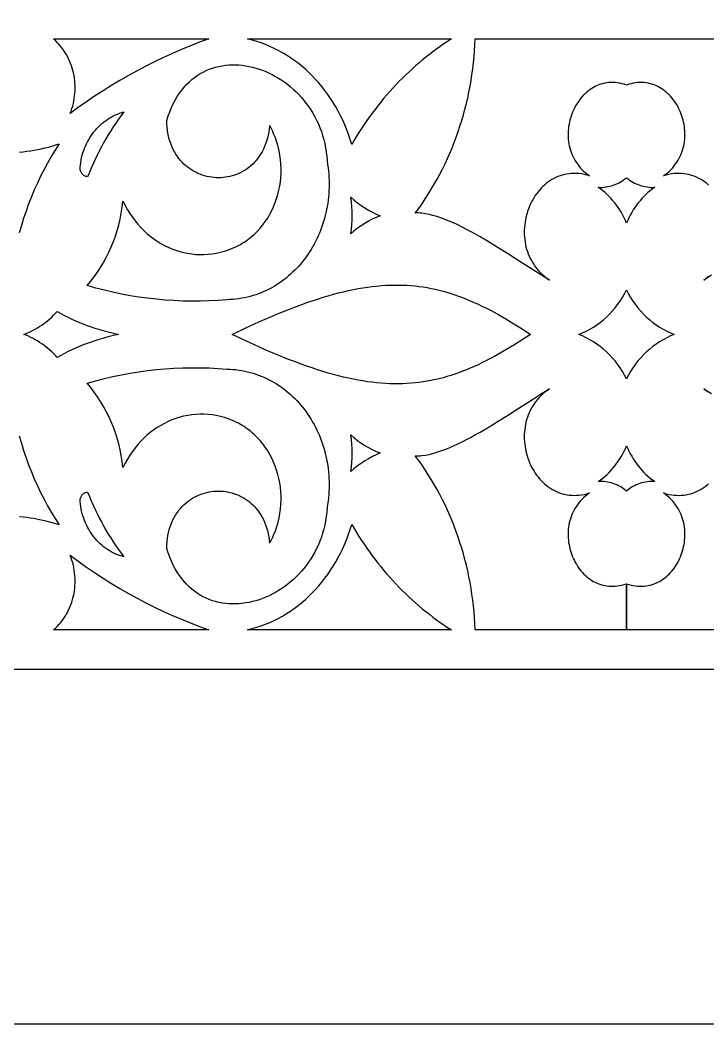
# Model space of a CAD drawing. Extents: x 1336 to 2036, y -730 to 370.
# Drawn here: x 1705.3 to 1792.6, y -729.8 to -602.4 of the extents above; entities that cross this region are included whole.
import ezdxf

# ---------------------------------------------------------------- set-up
doc = ezdxf.new("R2010")
doc.units = 0
doc.layers.add('LAYER_1', color=18, linetype='CONTINUOUS')
doc.layers.add('LAYER_2', color=4, linetype='CONTINUOUS')

msp = doc.modelspace()

# ---------------------------------------------------------------- linework, layer by layer
at = {"layer": 'LAYER_1'}
for points in [[(1335.73, -729.84), (2035.73, -729.84), (2035.73, 370.16), (1335.73, 370.16)], [(1729.26, -604.85), (1728.09, -605.27), (1726.94, -605.71), (1725.78, -606.18), (1724.64, -606.68), (1723.51, -607.19), (1722.38, -607.73), (1721.27, -608.29), (1720.16, -608.87), (1719.06, -609.47), (1717.97, -610.1), (1716.9, -610.75), (1715.83, -611.42), (1714.77, -612.11), (1713.72, -612.82), (1712.69, -613.55), (1711.66, -614.31), (1711.78, -613.99), (1711.89, -613.68), (1711.98, -613.36), (1712.07, -613.04), (1712.14, -612.71), (1712.19, -612.39), (1712.23, -612.06), (1712.27, -611.74), (1712.29, -611.41), (1712.29, -611.09), (1712.29, -610.76), (1712.27, -610.44), (1712.24, -610.11), (1712.2, -609.79), (1712.15, -609.48), (1712.08, -609.16), (1712.01, -608.85), (1711.92, -608.54), (1711.82, -608.24), (1711.71, -607.94), (1711.59, -607.64), (1711.46, -607.35), (1711.31, -607.07), (1711.16, -606.79), (1711, -606.52), (1710.82, -606.26), (1710.64, -606), (1710.44, -605.75), (1710.23, -605.51), (1710.02, -605.28), (1709.79, -605.06), (1709.55, -604.85)], [(1760.03, -604.85), (1759.55, -605.16), (1759.08, -605.47), (1758.61, -605.8), (1758.15, -606.13), (1757.69, -606.47), (1757.24, -606.81), (1756.79, -607.17), (1756.34, -607.53), (1755.9, -607.9), (1755.47, -608.27), (1755.04, -608.66), (1754.62, -609.05), (1754.2, -609.44), (1753.79, -609.85), (1753.38, -610.26), (1752.98, -610.68), (1752.59, -611.1), (1752.2, -611.53), (1751.81, -611.97), (1751.43, -612.42), (1751.06, -612.87), (1750.7, -613.32), (1750.34, -613.79), (1749.98, -614.26), (1749.63, -614.73), (1749.29, -615.21), (1748.96, -615.7), (1748.63, -616.2), (1748.3, -616.7), (1747.99, -617.2), (1747.68, -617.71), (1747.38, -618.23), (1747.18, -617.6), (1746.98, -616.97), (1746.75, -616.36), (1746.51, -615.76), (1746.25, -615.17), (1745.97, -614.59), (1745.68, -614.02), (1745.37, -613.47), (1745.05, -612.93), (1744.71, -612.4), (1744.35, -611.89), (1743.99, -611.39), (1743.6, -610.9), (1743.21, -610.43), (1742.8, -609.97), (1742.38, -609.53), (1741.95, -609.11), (1741.5, -608.7), (1741.04, -608.31), (1740.57, -607.93), (1740.09, -607.57), (1739.6, -607.23), (1739.1, -606.9), (1738.59, -606.6), (1738.07, -606.31), (1737.54, -606.04), (1737, -605.79), (1736.45, -605.56), (1735.89, -605.35), (1735.33, -605.16), (1734.76, -604.99), (1734.18, -604.85)], [(1723.92, -615.19), (1724.1, -614.62), (1724.3, -614.08), (1724.51, -613.56), (1724.74, -613.07), (1724.98, -612.6), (1725.24, -612.16), (1725.52, -611.74), (1725.81, -611.35), (1726.11, -610.98), (1726.42, -610.63), (1726.75, -610.31), (1727.09, -610.01), (1727.43, -609.74), (1727.79, -609.48), (1728.16, -609.25), (1728.53, -609.04), (1728.92, -608.86), (1729.31, -608.69), (1729.71, -608.55), (1730.11, -608.43), (1730.52, -608.33), (1730.94, -608.25), (1731.35, -608.19), (1731.78, -608.15), (1732.2, -608.13), (1732.63, -608.13), (1733.06, -608.15), (1733.49, -608.19), (1733.92, -608.25), (1734.35, -608.33), (1734.78, -608.42), (1735.21, -608.54), (1735.63, -608.67), (1736.06, -608.82), (1736.47, -608.99), (1736.89, -609.17), (1737.3, -609.37), (1737.71, -609.59), (1738.1, -609.83), (1738.5, -610.08), (1738.88, -610.35), (1739.26, -610.63), (1739.63, -610.93), (1739.99, -611.24), (1740.34, -611.57), (1740.68, -611.91), (1741, -612.27), (1741.32, -612.64), (1741.62, -613.03), (1741.92, -613.43), (1742.19, -613.84), (1742.45, -614.27), (1742.7, -614.71), (1742.93, -615.16), (1743.15, -615.63), (1743.35, -616.11), (1743.53, -616.59), (1743.69, -617.1), (1743.84, -617.61), (1743.96, -618.13), (1744.07, -618.67), (1744.15, -619.21), (1744.21, -619.77), (1744.25, -620.33), (1744.33, -620.76), (1744.39, -621.18), (1744.43, -621.6), (1744.47, -622.02), (1744.5, -622.44), (1744.52, -622.86), (1744.52, -623.27), (1744.52, -623.68), (1744.5, -624.09), (1744.48, -624.5), (1744.44, -624.91), (1744.4, -625.31), (1744.34, -625.71), (1744.28, -626.1), (1744.2, -626.5), (1744.12, -626.89), (1744.03, -627.27), (1743.92, -627.65), (1743.81, -628.03), (1743.69, -628.41), (1743.56, -628.78), (1743.42, -629.14), (1743.28, -629.5), (1743.12, -629.85), (1742.96, -630.2), (1742.79, -630.55), (1742.61, -630.89), (1742.42, -631.22), (1742.23, -631.55), (1742.03, -631.87), (1741.82, -632.18), (1741.6, -632.49), (1741.38, -632.8), (1741.14, -633.09), (1740.91, -633.38), (1740.66, -633.66), (1740.41, -633.93), (1740.15, -634.2), (1739.89, -634.46), (1739.61, -634.71), (1739.34, -634.95), (1739.05, -635.19), (1738.76, -635.42), (1738.47, -635.63), (1738.17, -635.84), (1737.86, -636.04), (1737.55, -636.24), (1737.23, -636.42), (1736.91, -636.59), (1736.58, -636.75), (1736.25, -636.91), (1735.91, -637.05), (1735.57, -637.18), (1735.22, -637.31), (1734.87, -637.42), (1734.52, -637.52), (1734.16, -637.61), (1733.8, -637.69), (1733.43, -637.76), (1733.06, -637.82), (1732.68, -637.86), (1732.31, -637.9), (1731.93, -637.92), (1731.54, -637.93), (1730.42, -638.02), (1729.3, -638.08), (1728.18, -638.11), (1727.06, -638.12), (1725.95, -638.1), (1724.83, -638.05), (1723.71, -637.98), (1722.6, -637.88), (1721.49, -637.76), (1720.39, -637.61), (1719.28, -637.43), (1718.18, -637.22), (1717.09, -636.99), (1716, -636.74), (1714.91, -636.45), (1713.83, -636.15), (1714.29, -635.59), (1714.72, -635.02), (1715.14, -634.44), (1715.53, -633.83), (1715.9, -633.21), (1716.25, -632.57), (1716.57, -631.91), (1716.87, -631.24), (1717.15, -630.56), (1717.4, -629.86), (1717.63, -629.15), (1717.83, -628.43), (1718, -627.7), (1718.15, -626.96), (1718.27, -626.21), (1718.36, -625.45), (1718.63, -625.99), (1718.92, -626.51), (1719.22, -627), (1719.55, -627.48), (1719.89, -627.94), (1720.25, -628.37), (1720.62, -628.78), (1721.01, -629.17), (1721.41, -629.54), (1721.83, -629.89), (1722.26, -630.21), (1722.7, -630.51), (1723.16, -630.79), (1723.62, -631.04), (1724.09, -631.27), (1724.57, -631.48), (1725.06, -631.66), (1725.56, -631.81), (1726.06, -631.94), (1726.57, -632.05), (1727.08, -632.12), (1727.59, -632.18), (1728.11, -632.2), (1728.63, -632.2), (1729.15, -632.17), (1729.68, -632.11), (1730.2, -632.03), (1730.72, -631.92), (1731.24, -631.78), (1731.76, -631.61), (1732.27, -631.41), (1732.78, -631.18), (1733.02, -631.05), (1733.26, -630.92), (1733.5, -630.78), (1733.73, -630.64), (1733.96, -630.49), (1734.18, -630.33), (1734.39, -630.17), (1734.6, -630), (1734.81, -629.82), (1735.01, -629.64), (1735.39, -629.26), (1735.76, -628.87), (1736.1, -628.45), (1736.42, -628.02), (1736.72, -627.57), (1736.99, -627.1), (1737.24, -626.62), (1737.47, -626.13), (1737.67, -625.62), (1737.86, -625.11), (1738.01, -624.58), (1738.14, -624.05), (1738.25, -623.51), (1738.33, -622.96), (1738.39, -622.41), (1738.42, -621.85), (1738.43, -621.29), (1738.4, -620.73), (1738.35, -620.17), (1738.28, -619.61), (1738.17, -619.06), (1738.04, -618.5), (1737.88, -617.95), (1737.7, -617.41), (1737.48, -616.88), (1737.36, -616.61), (1737.23, -616.35), (1737.1, -616.09), (1736.96, -615.83), (1736.91, -616.26), (1736.85, -616.67), (1736.77, -617.06), (1736.68, -617.45), (1736.58, -617.82), (1736.46, -618.17), (1736.32, -618.51), (1736.17, -618.83), (1736.02, -619.15), (1735.84, -619.44), (1735.66, -619.73), (1735.47, -619.99), (1735.26, -620.25), (1735.05, -620.49), (1734.83, -620.72), (1734.6, -620.93), (1734.36, -621.13), (1734.11, -621.31), (1733.86, -621.48), (1733.6, -621.64), (1733.33, -621.78), (1733.06, -621.91), (1732.78, -622.03), (1732.5, -622.13), (1732.22, -622.22), (1731.93, -622.29), (1731.64, -622.35), (1731.35, -622.4), (1731.06, -622.43), (1730.76, -622.45), (1730.46, -622.46), (1730.17, -622.45), (1729.87, -622.43), (1729.58, -622.39), (1729.29, -622.34), (1729, -622.28), (1728.71, -622.21), (1728.42, -622.12), (1728.14, -622.02), (1727.87, -621.9), (1727.6, -621.77), (1727.33, -621.63), (1727.07, -621.47), (1726.82, -621.3), (1726.57, -621.12), (1726.33, -620.93), (1726.1, -620.72), (1725.88, -620.5), (1725.66, -620.26), (1725.46, -620.02), (1725.27, -619.76), (1725.08, -619.48), (1724.91, -619.19), (1724.75, -618.89), (1724.6, -618.58), (1724.47, -618.26), (1724.35, -617.92), (1724.24, -617.57), (1724.15, -617.2), (1724.07, -616.82), (1724.01, -616.43), (1723.96, -616.03), (1723.94, -615.62)], [(1718.48, -614.1), (1718.13, -614.56), (1717.79, -615.04), (1717.45, -615.52), (1717.13, -616.01), (1716.81, -616.5), (1716.5, -617), (1716.2, -617.51), (1715.9, -618.02), (1715.62, -618.54), (1715.35, -619.07), (1715.08, -619.6), (1714.82, -620.14), (1714.57, -620.68), (1714.33, -621.23), (1714.1, -621.78), (1713.88, -622.34), (1713.77, -622.32), (1713.67, -622.3), (1713.57, -622.26), (1713.48, -622.21), (1713.39, -622.16), (1713.31, -622.09), (1713.23, -622.02), (1713.16, -621.94), (1713.1, -621.85), (1713.05, -621.76), (1713, -621.66), (1712.97, -621.56), (1712.94, -621.46), (1712.92, -621.35), (1712.92, -621.24), (1712.92, -621.13), (1712.96, -620.82), (1713, -620.51), (1713.06, -620.2), (1713.12, -619.89), (1713.2, -619.59), (1713.28, -619.29), (1713.38, -619), (1713.49, -618.72), (1713.61, -618.44), (1713.73, -618.16), (1713.87, -617.89), (1714.01, -617.63), (1714.17, -617.37), (1714.33, -617.12), (1714.5, -616.88), (1714.68, -616.64), (1714.86, -616.41), (1715.06, -616.19), (1715.26, -615.98), (1715.47, -615.78), (1715.69, -615.58), (1715.91, -615.4), (1716.14, -615.22), (1716.38, -615.05), (1716.62, -614.9), (1716.87, -614.75), (1717.12, -614.61), (1717.38, -614.49), (1717.65, -614.37), (1717.92, -614.27), (1718.2, -614.18)], [(1782.25, -622.46), (1782.44, -622.61), (1782.64, -622.76), (1782.85, -622.89), (1783.06, -623.02), (1783.27, -623.13), (1783.49, -623.24), (1783.71, -623.33), (1783.94, -623.41), (1784.16, -623.48), (1784.4, -623.54), (1784.63, -623.59), (1784.86, -623.63), (1785.1, -623.66), (1785.34, -623.68), (1785.58, -623.68), (1785.82, -623.67), (1785.53, -623.88), (1785.25, -624.1), (1784.97, -624.33), (1784.71, -624.58), (1784.45, -624.83), (1784.2, -625.09), (1783.96, -625.37), (1783.73, -625.65), (1783.51, -625.94), (1783.3, -626.24), (1783.1, -626.55), (1782.91, -626.87), (1782.73, -627.19), (1782.56, -627.53), (1782.4, -627.87), (1782.25, -628.21), (1782.1, -627.87), (1781.94, -627.53), (1781.77, -627.19), (1781.59, -626.87), (1781.4, -626.55), (1781.19, -626.24), (1780.98, -625.94), (1780.76, -625.65), (1780.53, -625.37), (1780.29, -625.09), (1780.04, -624.83), (1779.79, -624.58), (1779.52, -624.33), (1779.25, -624.1), (1778.96, -623.88), (1778.67, -623.67), (1778.91, -623.68), (1779.15, -623.68), (1779.39, -623.66), (1779.63, -623.63), (1779.86, -623.59), (1780.1, -623.54), (1780.33, -623.48), (1780.56, -623.41), (1780.78, -623.33), (1781, -623.24), (1781.22, -623.13), (1781.44, -623.02), (1781.65, -622.89), (1781.85, -622.76), (1782.05, -622.61)], [(1747.25, -624.94), (1747.68, -625.31), (1748.12, -625.66), (1748.57, -625.98), (1749.04, -626.29), (1749.51, -626.57), (1750, -626.83), (1750.49, -627.08), (1750.99, -627.3), (1750.49, -627.5), (1749.99, -627.72), (1749.51, -627.97), (1749.03, -628.25), (1748.57, -628.55), (1748.12, -628.87), (1747.68, -629.21), (1747.25, -629.57), (1747.34, -629), (1747.4, -628.42), (1747.43, -627.84), (1747.44, -627.26), (1747.43, -626.68), (1747.4, -626.1), (1747.34, -625.52)], [(1732.21, -642.34), (1733.93, -641.52), (1735.59, -640.76), (1736.4, -640.4), (1737.2, -640.06), (1737.98, -639.73), (1738.74, -639.42), (1739.49, -639.12), (1740.23, -638.84), (1740.96, -638.57), (1741.67, -638.31), (1742.37, -638.07), (1743.06, -637.85), (1743.74, -637.63), (1744.41, -637.44), (1745.06, -637.25), (1745.71, -637.08), (1746.35, -636.92), (1746.97, -636.78), (1747.59, -636.65), (1748.2, -636.53), (1748.79, -636.43), (1749.38, -636.34), (1749.97, -636.26), (1750.54, -636.2), (1751.11, -636.15), (1751.67, -636.11), (1752.22, -636.08), (1752.77, -636.07), (1753.31, -636.07), (1753.85, -636.08), (1754.38, -636.1), (1754.9, -636.14), (1755.42, -636.19), (1755.94, -636.25), (1756.45, -636.32), (1756.96, -636.4), (1757.47, -636.5), (1757.97, -636.6), (1758.47, -636.72), (1758.97, -636.85), (1759.46, -636.99), (1759.96, -637.14), (1760.45, -637.3), (1760.95, -637.48), (1761.44, -637.66), (1761.93, -637.85), (1762.42, -638.06), (1762.92, -638.28), (1763.41, -638.5), (1763.91, -638.74), (1764.4, -638.98), (1764.9, -639.24), (1765.91, -639.78), (1766.92, -640.37), (1767.96, -640.99), (1769, -641.64), (1770.07, -642.34), (1769, -643.03), (1767.96, -643.69), (1766.92, -644.31), (1765.91, -644.89), (1765.4, -645.17), (1764.9, -645.44), (1764.4, -645.69), (1763.91, -645.94), (1763.41, -646.18), (1762.92, -646.4), (1762.42, -646.62), (1761.93, -646.82), (1761.44, -647.02), (1760.95, -647.2), (1760.45, -647.37), (1759.96, -647.54), (1759.46, -647.69), (1758.97, -647.83), (1758.47, -647.96), (1757.97, -648.07), (1757.47, -648.18), (1756.96, -648.27), (1756.45, -648.36), (1755.94, -648.43), (1755.42, -648.49), (1754.9, -648.54), (1754.38, -648.57), (1753.85, -648.6), (1753.31, -648.61), (1752.77, -648.61), (1752.22, -648.59), (1751.67, -648.57), (1751.11, -648.53), (1750.54, -648.48), (1749.97, -648.41), (1749.38, -648.34), (1748.79, -648.25), (1748.2, -648.14), (1747.59, -648.03), (1746.97, -647.9), (1746.35, -647.75), (1745.71, -647.6), (1745.06, -647.43), (1744.41, -647.24), (1743.74, -647.04), (1743.06, -646.83), (1742.37, -646.6), (1741.67, -646.36), (1740.96, -646.11), (1740.23, -645.84), (1739.49, -645.56), (1738.74, -645.26), (1737.98, -644.95), (1737.2, -644.62), (1736.4, -644.28), (1735.59, -643.92), (1733.93, -643.16)], [(1782.25, -636.68), (1782.5, -637.17), (1782.77, -637.65), (1783.06, -638.11), (1783.38, -638.55), (1783.7, -638.97), (1784.05, -639.38), (1784.41, -639.76), (1784.79, -640.13), (1785.19, -640.48), (1785.59, -640.81), (1786.01, -641.12), (1786.45, -641.4), (1786.89, -641.67), (1787.35, -641.91), (1787.82, -642.14), (1788.3, -642.34), (1787.82, -642.54), (1787.35, -642.76), (1786.89, -643.01), (1786.45, -643.27), (1786.01, -643.56), (1785.59, -643.87), (1785.19, -644.2), (1784.79, -644.54), (1784.41, -644.91), (1784.05, -645.3), (1783.7, -645.7), (1783.38, -646.13), (1783.06, -646.57), (1782.77, -647.03), (1782.5, -647.5), (1782.25, -647.99), (1781.99, -647.5), (1781.72, -647.03), (1781.43, -646.57), (1781.12, -646.13), (1780.79, -645.7), (1780.44, -645.3), (1780.08, -644.91), (1779.7, -644.54), (1779.31, -644.2), (1778.9, -643.87), (1778.48, -643.56), (1778.04, -643.27), (1777.6, -643.01), (1777.14, -642.76), (1776.67, -642.54), (1776.19, -642.34), (1776.67, -642.14), (1777.14, -641.91), (1777.6, -641.67), (1778.04, -641.4), (1778.48, -641.12), (1778.9, -640.81), (1779.31, -640.48), (1779.7, -640.13), (1780.08, -639.76), (1780.44, -639.38), (1780.79, -638.97), (1781.12, -638.55), (1781.43, -638.11), (1781.72, -637.65), (1781.99, -637.17)], [(1710.02, -639.42), (1710.48, -639.68), (1710.94, -639.93), (1711.41, -640.17), (1711.89, -640.39), (1712.36, -640.61), (1712.85, -640.81), (1713.33, -641.01), (1713.82, -641.19), (1714.31, -641.36), (1714.81, -641.53), (1715.31, -641.69), (1715.81, -641.83), (1716.31, -641.97), (1716.82, -642.1), (1717.33, -642.22), (1717.84, -642.34), (1717.33, -642.45), (1716.82, -642.57), (1716.31, -642.7), (1715.81, -642.84), (1715.31, -642.99), (1714.81, -643.15), (1714.31, -643.31), (1713.82, -643.49), (1713.33, -643.67), (1712.85, -643.87), (1712.36, -644.07), (1711.89, -644.29), (1711.41, -644.51), (1710.94, -644.75), (1710.48, -645), (1710.02, -645.26), (1709.79, -645.01), (1709.56, -644.78), (1709.32, -644.55), (1709.08, -644.33), (1708.83, -644.11), (1708.57, -643.91), (1708.31, -643.71), (1708.05, -643.52), (1707.78, -643.35), (1707.51, -643.17), (1707.23, -643.01), (1706.95, -642.86), (1706.66, -642.72), (1706.37, -642.58), (1706.08, -642.45), (1705.78, -642.34), (1706.08, -642.22), (1706.37, -642.1), (1706.66, -641.96), (1706.95, -641.82), (1707.23, -641.66), (1707.51, -641.5), (1707.78, -641.33), (1708.05, -641.15), (1708.31, -640.96), (1708.57, -640.77), (1708.83, -640.56), (1709.08, -640.35), (1709.32, -640.13), (1709.56, -639.9), (1709.79, -639.66)], [(1713.83, -648.53), (1714.91, -648.22), (1716, -647.94), (1717.09, -647.68), (1718.18, -647.45), (1719.28, -647.25), (1720.39, -647.07), (1721.49, -646.92), (1722.6, -646.79), (1723.71, -646.7), (1724.83, -646.62), (1725.95, -646.58), (1727.06, -646.56), (1728.18, -646.57), (1729.3, -646.6), (1730.42, -646.66), (1731.54, -646.75), (1731.93, -646.76), (1732.31, -646.78), (1732.68, -646.81), (1733.06, -646.86), (1733.43, -646.92), (1733.8, -646.99), (1734.16, -647.07), (1734.52, -647.16), (1734.87, -647.26), (1735.22, -647.37), (1735.57, -647.49), (1735.91, -647.63), (1736.25, -647.77), (1736.58, -647.92), (1736.91, -648.09), (1737.23, -648.26), (1737.55, -648.44), (1737.86, -648.63), (1738.17, -648.83), (1738.47, -649.04), (1738.76, -649.26), (1739.05, -649.49), (1739.34, -649.72), (1739.61, -649.97), (1739.89, -650.22), (1740.15, -650.48), (1740.41, -650.74), (1740.66, -651.02), (1740.91, -651.3), (1741.14, -651.59), (1741.38, -651.88), (1741.6, -652.18), (1741.82, -652.49), (1742.03, -652.81), (1742.23, -653.13), (1742.42, -653.46), (1742.61, -653.79), (1742.79, -654.13), (1742.96, -654.47), (1743.12, -654.82), (1743.28, -655.18), (1743.42, -655.54), (1743.56, -655.9), (1743.69, -656.27), (1743.81, -656.64), (1743.92, -657.02), (1744.03, -657.4), (1744.12, -657.79), (1744.2, -658.18), (1744.28, -658.57), (1744.34, -658.97), (1744.4, -659.37), (1744.44, -659.77), (1744.48, -660.18), (1744.5, -660.58), (1744.52, -660.99), (1744.52, -661.41), (1744.52, -661.82), (1744.5, -662.24), (1744.47, -662.66), (1744.43, -663.08), (1744.39, -663.5), (1744.33, -663.92), (1744.25, -664.34), (1744.21, -664.91), (1744.15, -665.46), (1744.07, -666.01), (1743.96, -666.54), (1743.84, -667.07), (1743.69, -667.58), (1743.53, -668.08), (1743.35, -668.57), (1743.15, -669.05), (1742.93, -669.51), (1742.7, -669.97), (1742.45, -670.41), (1742.19, -670.83), (1741.92, -671.25), (1741.62, -671.65), (1741.32, -672.03), (1741, -672.4), (1740.68, -672.76), (1740.34, -673.11), (1739.99, -673.43), (1739.63, -673.75), (1739.26, -674.05), (1738.88, -674.33), (1738.5, -674.6), (1738.1, -674.85), (1737.71, -675.08), (1737.3, -675.3), (1736.89, -675.5), (1736.47, -675.69), (1736.06, -675.86), (1735.63, -676.01), (1735.21, -676.14), (1734.78, -676.25), (1734.35, -676.35), (1733.92, -676.42), (1733.49, -676.48), (1733.06, -676.52), (1732.63, -676.54), (1732.2, -676.54), (1731.78, -676.53), (1731.35, -676.49), (1730.94, -676.43), (1730.52, -676.35), (1730.11, -676.25), (1729.71, -676.13), (1729.31, -675.98), (1728.92, -675.82), (1728.53, -675.63), (1728.16, -675.42), (1727.79, -675.19), (1727.43, -674.94), (1727.09, -674.66), (1726.75, -674.37), (1726.42, -674.04), (1726.11, -673.7), (1725.81, -673.33), (1725.52, -672.94), (1725.24, -672.52), (1724.98, -672.08), (1724.74, -671.61), (1724.51, -671.12), (1724.3, -670.6), (1724.1, -670.06), (1723.92, -669.49), (1723.94, -669.06), (1723.96, -668.64), (1724.01, -668.24), (1724.07, -667.85), (1724.15, -667.47), (1724.24, -667.11), (1724.35, -666.76), (1724.47, -666.42), (1724.6, -666.09), (1724.75, -665.78), (1724.91, -665.48), (1725.08, -665.2), (1725.27, -664.92), (1725.46, -664.66), (1725.66, -664.41), (1725.88, -664.18), (1726.1, -663.96), (1726.33, -663.75), (1726.57, -663.55), (1726.82, -663.37), (1727.07, -663.2), (1727.33, -663.05), (1727.6, -662.91), (1727.87, -662.78), (1728.14, -662.66), (1728.42, -662.56), (1728.71, -662.47), (1729, -662.39), (1729.29, -662.33), (1729.58, -662.28), (1729.87, -662.25), (1730.17, -662.23), (1730.46, -662.22), (1730.76, -662.23), (1731.06, -662.25), (1731.35, -662.28), (1731.64, -662.33), (1731.93, -662.39), (1732.22, -662.46), (1732.5, -662.55), (1732.78, -662.65), (1733.06, -662.76), (1733.33, -662.89), (1733.6, -663.04), (1733.86, -663.19), (1734.11, -663.36), (1734.36, -663.55), (1734.6, -663.75), (1734.83, -663.96), (1735.05, -664.19), (1735.26, -664.43), (1735.47, -664.68), (1735.66, -664.95), (1735.84, -665.23), (1736.02, -665.53), (1736.17, -665.84), (1736.32, -666.17), (1736.46, -666.51), (1736.58, -666.86), (1736.68, -667.23), (1736.77, -667.61), (1736.85, -668.01), (1736.91, -668.42), (1736.96, -668.85), (1737.1, -668.59), (1737.23, -668.33), (1737.36, -668.06), (1737.48, -667.8), (1737.7, -667.26), (1737.88, -666.72), (1738.04, -666.17), (1738.17, -665.62), (1738.28, -665.06), (1738.35, -664.5), (1738.4, -663.94), (1738.43, -663.39), (1738.42, -662.83), (1738.39, -662.27), (1738.33, -661.72), (1738.25, -661.17), (1738.14, -660.63), (1738.01, -660.1), (1737.86, -659.57), (1737.67, -659.05), (1737.47, -658.55), (1737.24, -658.05), (1736.99, -657.57), (1736.72, -657.11), (1736.42, -656.66), (1736.1, -656.22), (1735.76, -655.81), (1735.39, -655.41), (1735.01, -655.04), (1734.81, -654.85), (1734.6, -654.68), (1734.39, -654.51), (1734.18, -654.35), (1733.96, -654.19), (1733.73, -654.04), (1733.5, -653.89), (1733.26, -653.76), (1733.02, -653.62), (1732.78, -653.5), (1732.27, -653.27), (1731.76, -653.07), (1731.24, -652.9), (1730.72, -652.76), (1730.2, -652.65), (1729.68, -652.56), (1729.15, -652.51), (1728.63, -652.48), (1728.11, -652.47), (1727.59, -652.5), (1727.08, -652.55), (1726.57, -652.63), (1726.06, -652.73), (1725.56, -652.86), (1725.06, -653.02), (1724.57, -653.2), (1724.09, -653.4), (1723.62, -653.63), (1723.16, -653.89), (1722.7, -654.16), (1722.26, -654.46), (1721.83, -654.79), (1721.41, -655.13), (1721.01, -655.5), (1720.62, -655.89), (1720.25, -656.31), (1719.89, -656.74), (1719.55, -657.2), (1719.22, -657.67), (1718.92, -658.17), (1718.63, -658.68), (1718.36, -659.22), (1718.27, -658.46), (1718.15, -657.72), (1718, -656.98), (1717.83, -656.24), (1717.63, -655.52), (1717.4, -654.82), (1717.15, -654.12), (1716.87, -653.44), (1716.57, -652.77), (1716.25, -652.11), (1715.9, -651.47), (1715.53, -650.85), (1715.14, -650.24), (1714.72, -649.65), (1714.29, -649.08)], [(1772.46, -649.24), (1772.16, -649.45), (1771.88, -649.67), (1771.62, -649.89), (1771.37, -650.13), (1771.13, -650.38), (1770.91, -650.63), (1770.71, -650.89), (1770.52, -651.15), (1770.34, -651.42), (1770.18, -651.7), (1770.03, -651.99), (1769.9, -652.27), (1769.78, -652.57), (1769.67, -652.86), (1769.57, -653.16), (1769.49, -653.46), (1769.43, -653.77), (1769.37, -654.08), (1769.33, -654.39), (1769.3, -654.7), (1769.28, -655.01), (1769.27, -655.32), (1769.28, -655.63), (1769.3, -655.94), (1769.33, -656.25), (1769.37, -656.56), (1769.42, -656.86), (1769.48, -657.17), (1769.55, -657.47), (1769.64, -657.76), (1769.73, -658.05), (1769.84, -658.34), (1769.95, -658.63), (1770.08, -658.9), (1770.21, -659.18), (1770.36, -659.44), (1770.51, -659.7), (1770.67, -659.95), (1770.84, -660.2), (1771.02, -660.43), (1771.21, -660.66), (1771.41, -660.88), (1771.62, -661.09), (1771.83, -661.29), (1772.05, -661.48), (1772.28, -661.65), (1772.52, -661.82), (1772.76, -661.97), (1773.01, -662.12), (1773.27, -662.25), (1773.54, -662.36), (1773.81, -662.47), (1774.09, -662.55), (1774.38, -662.63), (1774.67, -662.69), (1774.96, -662.73), (1775.27, -662.76), (1775.58, -662.77), (1775.89, -662.76), (1776.21, -662.74), (1776.54, -662.7), (1776.86, -662.64), (1777.2, -662.56), (1777.54, -662.46), (1777.28, -662.66), (1777.03, -662.86), (1776.8, -663.06), (1776.58, -663.28), (1776.38, -663.5), (1776.19, -663.73), (1776.01, -663.96), (1775.85, -664.2), (1775.7, -664.45), (1775.56, -664.7), (1775.43, -664.95), (1775.32, -665.21), (1775.22, -665.47), (1775.13, -665.73), (1775.06, -666), (1774.99, -666.27), (1774.94, -666.54), (1774.89, -666.81), (1774.86, -667.08), (1774.84, -667.36), (1774.83, -667.63), (1774.84, -667.91), (1774.85, -668.18), (1774.87, -668.46), (1774.9, -668.73), (1774.95, -669), (1775, -669.26), (1775.06, -669.53), (1775.13, -669.79), (1775.21, -670.05), (1775.3, -670.31), (1775.4, -670.56), (1775.51, -670.8), (1775.63, -671.05), (1775.75, -671.28), (1775.88, -671.51), (1776.03, -671.74), (1776.17, -671.95), (1776.33, -672.16), (1776.5, -672.37), (1776.67, -672.56), (1776.85, -672.75), (1777.03, -672.93), (1777.22, -673.1), (1777.42, -673.26), (1777.63, -673.41), (1777.84, -673.55), (1778.06, -673.68), (1778.28, -673.8), (1778.51, -673.9), (1778.75, -674), (1778.99, -674.08), (1779.24, -674.15), (1779.49, -674.21), (1779.74, -674.25), (1780, -674.28), (1780.27, -674.3), (1780.54, -674.3), (1780.81, -674.29), (1781.09, -674.26), (1781.37, -674.21), (1781.66, -674.15), (1781.95, -674.07), (1782.24, -673.98), (1782.24, -679.82), (1763.05, -679.82), (1763.01, -679.07), (1762.97, -678.31), (1762.91, -677.56), (1762.83, -676.8), (1762.74, -676.06), (1762.64, -675.31), (1762.53, -674.57), (1762.4, -673.83), (1762.26, -673.09), (1762.1, -672.36), (1761.93, -671.64), (1761.75, -670.91), (1761.55, -670.2), (1761.35, -669.48), (1761.12, -668.78), (1760.89, -668.07), (1760.64, -667.38), (1760.38, -666.69), (1760.11, -666), (1759.83, -665.32), (1759.53, -664.65), (1759.22, -663.98), (1758.89, -663.32), (1758.56, -662.67), (1758.21, -662.03), (1757.85, -661.39), (1757.48, -660.76), (1757.1, -660.14), (1756.7, -659.53), (1756.3, -658.92), (1755.88, -658.33), (1755.45, -657.74), (1755.65, -657.75), (1755.86, -657.74), (1756.08, -657.73), (1756.29, -657.71), (1756.74, -657.65), (1757.21, -657.56), (1757.69, -657.45), (1758.19, -657.3), (1758.69, -657.13), (1759.21, -656.94), (1759.74, -656.72), (1760.28, -656.49), (1760.83, -656.23), (1761.39, -655.96), (1761.95, -655.67), (1762.52, -655.37), (1763.09, -655.05), (1763.66, -654.73), (1764.82, -654.05), (1765.98, -653.34), (1767.13, -652.62), (1768.26, -651.9), (1770.44, -650.5), (1771.47, -649.84)], [(1747.25, -655.1), (1747.68, -655.47), (1748.12, -655.81), (1748.57, -656.13), (1749.03, -656.43), (1749.51, -656.7), (1749.99, -656.95), (1750.49, -657.18), (1750.99, -657.38), (1750.49, -657.6), (1750, -657.84), (1749.51, -658.11), (1749.04, -658.39), (1748.57, -658.7), (1748.12, -659.02), (1747.68, -659.37), (1747.25, -659.73), (1747.34, -659.16), (1747.4, -658.58), (1747.43, -658), (1747.44, -657.42), (1747.43, -656.84), (1747.4, -656.26), (1747.34, -655.68)], [(1782.25, -656.46), (1782.4, -656.81), (1782.56, -657.15), (1782.73, -657.48), (1782.91, -657.81), (1783.1, -658.13), (1783.3, -658.44), (1783.51, -658.74), (1783.73, -659.03), (1783.96, -659.31), (1784.2, -659.58), (1784.45, -659.85), (1784.71, -660.1), (1784.97, -660.34), (1785.25, -660.57), (1785.53, -660.79), (1785.82, -661), (1785.58, -661), (1785.34, -661), (1785.1, -661.02), (1784.86, -661.04), (1784.63, -661.08), (1784.4, -661.13), (1784.16, -661.19), (1783.94, -661.26), (1783.71, -661.35), (1783.49, -661.44), (1783.27, -661.54), (1783.06, -661.66), (1782.85, -661.78), (1782.64, -661.92), (1782.44, -662.06), (1782.25, -662.22), (1782.05, -662.06), (1781.85, -661.92), (1781.65, -661.78), (1781.44, -661.66), (1781.22, -661.54), (1781, -661.44), (1780.78, -661.35), (1780.56, -661.26), (1780.33, -661.19), (1780.1, -661.13), (1779.86, -661.08), (1779.63, -661.04), (1779.39, -661.02), (1779.15, -661), (1778.91, -661), (1778.67, -661), (1778.96, -660.79), (1779.25, -660.57), (1779.52, -660.34), (1779.79, -660.1), (1780.04, -659.85), (1780.29, -659.58), (1780.53, -659.31), (1780.76, -659.03), (1780.98, -658.74), (1781.19, -658.44), (1781.4, -658.13), (1781.59, -657.81), (1781.77, -657.48), (1781.94, -657.15), (1782.1, -656.81)], [(1713.88, -662.34), (1714.1, -662.9), (1714.33, -663.45), (1714.57, -664), (1714.82, -664.54), (1715.08, -665.08), (1715.35, -665.61), (1715.62, -666.13), (1715.9, -666.65), (1716.2, -667.17), (1716.5, -667.67), (1716.81, -668.17), (1717.13, -668.67), (1717.45, -669.16), (1717.79, -669.64), (1718.13, -670.11), (1718.48, -670.58), (1718.2, -670.5), (1717.92, -670.41), (1717.65, -670.3), (1717.38, -670.19), (1717.12, -670.06), (1716.87, -669.93), (1716.62, -669.78), (1716.38, -669.62), (1716.14, -669.46), (1715.91, -669.28), (1715.69, -669.09), (1715.47, -668.9), (1715.26, -668.7), (1715.06, -668.48), (1714.86, -668.26), (1714.68, -668.04), (1714.5, -667.8), (1714.33, -667.56), (1714.17, -667.31), (1714.01, -667.05), (1713.87, -666.79), (1713.73, -666.52), (1713.61, -666.24), (1713.49, -665.96), (1713.38, -665.67), (1713.28, -665.38), (1713.2, -665.09), (1713.12, -664.78), (1713.06, -664.48), (1713, -664.17), (1712.96, -663.86), (1712.92, -663.54), (1712.92, -663.43), (1712.92, -663.33), (1712.94, -663.22), (1712.97, -663.12), (1713, -663.02), (1713.05, -662.92), (1713.1, -662.83), (1713.16, -662.74), (1713.23, -662.66), (1713.31, -662.59), (1713.39, -662.52), (1713.48, -662.46), (1713.57, -662.42), (1713.67, -662.38), (1713.77, -662.35)], [(1747.38, -666.45), (1747.68, -666.96), (1747.99, -667.48), (1748.3, -667.98), (1748.63, -668.48), (1748.96, -668.97), (1749.29, -669.46), (1749.63, -669.94), (1749.98, -670.42), (1750.34, -670.89), (1750.7, -671.35), (1751.06, -671.81), (1751.43, -672.26), (1751.81, -672.71), (1752.2, -673.14), (1752.59, -673.57), (1752.98, -674), (1753.38, -674.42), (1753.79, -674.83), (1754.2, -675.23), (1754.62, -675.63), (1755.04, -676.02), (1755.47, -676.4), (1755.9, -676.78), (1756.34, -677.15), (1756.79, -677.51), (1757.24, -677.86), (1757.69, -678.21), (1758.15, -678.55), (1758.61, -678.88), (1759.08, -679.2), (1759.55, -679.52), (1760.03, -679.83), (1734.18, -679.83), (1734.76, -679.68), (1735.33, -679.51), (1735.89, -679.32), (1736.45, -679.11), (1737, -678.88), (1737.54, -678.63), (1738.07, -678.37), (1738.59, -678.08), (1739.1, -677.77), (1739.6, -677.45), (1740.09, -677.11), (1740.57, -676.75), (1741.04, -676.37), (1741.5, -675.98), (1741.95, -675.57), (1742.38, -675.14), (1742.8, -674.7), (1743.21, -674.25), (1743.6, -673.77), (1743.99, -673.29), (1744.35, -672.79), (1744.71, -672.27), (1745.05, -671.75), (1745.37, -671.21), (1745.68, -670.65), (1745.97, -670.09), (1746.25, -669.51), (1746.51, -668.92), (1746.75, -668.32), (1746.98, -667.7), (1747.18, -667.08)], [(1711.66, -670.37), (1712.69, -671.12), (1713.72, -671.86), (1714.77, -672.57), (1715.83, -673.26), (1716.9, -673.93), (1717.97, -674.58), (1719.06, -675.2), (1720.16, -675.81), (1721.27, -676.39), (1722.38, -676.95), (1723.51, -677.49), (1724.64, -678), (1725.78, -678.49), (1726.94, -678.96), (1728.09, -679.41), (1729.26, -679.83), (1709.55, -679.83), (1709.79, -679.62), (1710.02, -679.39), (1710.23, -679.16), (1710.44, -678.92), (1710.64, -678.68), (1710.82, -678.42), (1711, -678.16), (1711.16, -677.89), (1711.31, -677.61), (1711.46, -677.32), (1711.59, -677.04), (1711.71, -676.74), (1711.82, -676.44), (1711.92, -676.14), (1712.01, -675.83), (1712.08, -675.52), (1712.15, -675.2), (1712.2, -674.88), (1712.24, -674.56), (1712.27, -674.24), (1712.29, -673.92), (1712.29, -673.59), (1712.29, -673.26), (1712.27, -672.94), (1712.23, -672.61), (1712.19, -672.29), (1712.14, -671.96), (1712.07, -671.64), (1711.98, -671.32), (1711.89, -671), (1711.78, -670.68)], [(1782.25, -679.82), (1782.24, -679.82), (1782.24, -679.82), (1782.24, -679.82), (1782.24, -679.82), (1782.25, -679.82)]]:
    msp.add_lwpolyline(points, close=True, dxfattribs=at)
for points in [[(1792.66, -623.39), (1792.44, -623.2), (1792.21, -623.02), (1791.97, -622.86), (1791.73, -622.7), (1791.48, -622.56), (1791.22, -622.43), (1790.95, -622.31), (1790.68, -622.21), (1790.4, -622.12), (1790.12, -622.05), (1789.83, -621.99), (1789.53, -621.95), (1789.23, -621.92), (1788.92, -621.91), (1788.6, -621.91), (1788.28, -621.94), (1787.96, -621.98), (1787.63, -622.04), (1787.29, -622.12), (1786.95, -622.21), (1787.21, -622.02), (1787.46, -621.82), (1787.69, -621.61), (1787.91, -621.4), (1788.11, -621.18), (1788.3, -620.95), (1788.48, -620.71), (1788.64, -620.48), (1788.79, -620.23), (1788.93, -619.98), (1789.06, -619.73), (1789.17, -619.47), (1789.27, -619.21), (1789.36, -618.95), (1789.44, -618.68), (1789.5, -618.41), (1789.56, -618.14), (1789.6, -617.87), (1789.63, -617.59), (1789.65, -617.32), (1789.66, -617.04), (1789.66, -616.77), (1789.64, -616.49), (1789.62, -616.22), (1789.59, -615.95), (1789.55, -615.68), (1789.49, -615.41), (1789.43, -615.15), (1789.36, -614.88), (1789.28, -614.63), (1789.19, -614.37), (1789.09, -614.12), (1788.98, -613.87), (1788.86, -613.63), (1788.74, -613.39), (1788.61, -613.16), (1788.47, -612.94), (1788.32, -612.72), (1788.16, -612.51), (1788, -612.31), (1787.82, -612.11), (1787.65, -611.93), (1787.46, -611.75), (1787.27, -611.58), (1787.07, -611.42), (1786.86, -611.27), (1786.65, -611.13), (1786.43, -611), (1786.21, -610.88), (1785.98, -610.77), (1785.74, -610.68), (1785.5, -610.59), (1785.25, -610.52), (1785, -610.47), (1784.75, -610.42), (1784.49, -610.39), (1784.22, -610.38), (1783.95, -610.38), (1783.67, -610.39), (1783.4, -610.42), (1783.11, -610.46), (1782.83, -610.53), (1782.54, -610.6), (1782.25, -610.7), (1781.95, -610.6), (1781.66, -610.53), (1781.38, -610.46), (1781.1, -610.42), (1780.82, -610.39), (1780.54, -610.38), (1780.27, -610.38), (1780.01, -610.39), (1779.75, -610.42), (1779.49, -610.47), (1779.24, -610.52), (1778.99, -610.59), (1778.75, -610.68), (1778.52, -610.77), (1778.29, -610.88), (1778.06, -611), (1777.84, -611.13), (1777.63, -611.27), (1777.43, -611.42), (1777.23, -611.58), (1777.03, -611.75), (1776.85, -611.93), (1776.67, -612.11), (1776.5, -612.31), (1776.33, -612.51), (1776.18, -612.72), (1776.03, -612.94), (1775.89, -613.16), (1775.75, -613.39), (1775.63, -613.63), (1775.51, -613.87), (1775.4, -614.12), (1775.3, -614.37), (1775.21, -614.63), (1775.13, -614.88), (1775.06, -615.15), (1775, -615.41), (1774.95, -615.68), (1774.9, -615.95), (1774.87, -616.22), (1774.85, -616.49), (1774.84, -616.77), (1774.84, -617.04), (1774.84, -617.32), (1774.86, -617.59), (1774.89, -617.87), (1774.94, -618.14), (1774.99, -618.41), (1775.06, -618.68), (1775.13, -618.95), (1775.22, -619.21), (1775.32, -619.47), (1775.43, -619.73), (1775.56, -619.98), (1775.7, -620.23), (1775.85, -620.48), (1776.01, -620.71), (1776.19, -620.95), (1776.38, -621.18), (1776.58, -621.4), (1776.8, -621.61), (1777.03, -621.82), (1777.28, -622.02), (1777.54, -622.21), (1777.2, -622.12), (1776.86, -622.04), (1776.54, -621.98), (1776.21, -621.94), (1775.89, -621.91), (1775.58, -621.91), (1775.27, -621.92), (1774.96, -621.95), (1774.67, -621.99), (1774.38, -622.05), (1774.09, -622.12), (1773.81, -622.21), (1773.54, -622.31), (1773.27, -622.43), (1773.01, -622.56), (1772.76, -622.7), (1772.52, -622.86), (1772.28, -623.02), (1772.05, -623.2), (1771.83, -623.39), (1771.62, -623.59), (1771.41, -623.8), (1771.21, -624.02), (1771.02, -624.24), (1770.84, -624.48), (1770.67, -624.72), (1770.51, -624.98), (1770.36, -625.24), (1770.21, -625.5), (1770.08, -625.77), (1769.95, -626.05), (1769.84, -626.33), (1769.73, -626.62), (1769.64, -626.91), (1769.55, -627.21), (1769.48, -627.51), (1769.42, -627.81), (1769.37, -628.12), (1769.33, -628.43), (1769.3, -628.74), (1769.28, -629.05), (1769.27, -629.36), (1769.28, -629.67), (1769.3, -629.98), (1769.33, -630.29), (1769.37, -630.6), (1769.43, -630.91), (1769.49, -631.21), (1769.57, -631.51), (1769.67, -631.81), (1769.78, -632.11), (1769.9, -632.4), (1770.03, -632.69), (1770.18, -632.97), (1770.34, -633.25), (1770.52, -633.52), (1770.71, -633.79), (1770.91, -634.05), (1771.13, -634.3), (1771.37, -634.55), (1771.62, -634.78), (1771.88, -635.01), (1772.16, -635.23), (1772.46, -635.44), (1771.47, -634.83), (1770.44, -634.18), (1768.26, -632.78), (1767.13, -632.06), (1765.98, -631.34), (1764.82, -630.63), (1763.66, -629.95), (1763.09, -629.62), (1762.52, -629.31), (1761.95, -629.01), (1761.39, -628.72), (1760.83, -628.45), (1760.28, -628.19), (1759.74, -627.95), (1759.21, -627.74), (1758.69, -627.55), (1758.19, -627.38), (1757.69, -627.23), (1757.21, -627.11), (1756.74, -627.02), (1756.29, -626.96), (1756.08, -626.94), (1755.86, -626.93), (1755.65, -626.93), (1755.45, -626.94), (1755.88, -626.35), (1756.3, -625.75), (1756.7, -625.15), (1757.1, -624.54), (1757.48, -623.92), (1757.85, -623.29), (1758.21, -622.65), (1758.56, -622), (1758.89, -621.35), (1759.22, -620.69), (1759.53, -620.03), (1759.83, -619.36), (1760.11, -618.68), (1760.38, -617.99), (1760.64, -617.3), (1760.89, -616.6), (1761.12, -615.9), (1761.35, -615.19), (1761.55, -614.48), (1761.75, -613.76), (1761.93, -613.04), (1762.1, -612.31), (1762.26, -611.58), (1762.4, -610.85), (1762.53, -610.11), (1762.64, -609.37), (1762.74, -608.62), (1762.83, -607.87), (1762.91, -607.12), (1762.97, -606.37), (1763.01, -605.61), (1763.05, -604.85), (1782.24, -604.85), (1801.44, -604.85)], [(1705.22, -619.21), (1705.68, -619.16), (1706.15, -619.1), (1706.61, -619.03), (1707.07, -618.95), (1707.54, -618.87), (1708, -618.77), (1708.46, -618.67), (1708.92, -618.56), (1709.37, -618.43), (1709.83, -618.3), (1710.28, -618.16), (1709.77, -618.96), (1709.27, -619.76), (1708.8, -620.59), (1708.35, -621.42), (1707.91, -622.27), (1707.5, -623.13), (1707.11, -624), (1706.74, -624.88), (1706.39, -625.78), (1706.06, -626.68), (1705.76, -627.59), (1705.47, -628.52), (1705.21, -629.45)], [(1793.02, -634.83), (1792.04, -635.44), (1792.33, -635.23), (1792.61, -635.01)], [(1792.61, -649.67), (1792.33, -649.45), (1792.04, -649.24), (1793.02, -649.84)], [(1705.21, -655.23), (1705.47, -656.16), (1705.76, -657.08), (1706.06, -658), (1706.39, -658.9), (1706.74, -659.79), (1707.11, -660.67), (1707.5, -661.55), (1707.91, -662.41), (1708.35, -663.25), (1708.8, -664.09), (1709.27, -664.91), (1709.77, -665.72), (1710.28, -666.51), (1709.83, -666.37), (1709.37, -666.24), (1708.92, -666.12), (1708.46, -666.01), (1708, -665.9), (1707.54, -665.81), (1707.07, -665.72), (1706.61, -665.65), (1706.15, -665.58), (1705.68, -665.52), (1705.22, -665.47)], [(1801.44, -679.82), (1782.25, -679.82), (1782.25, -673.98), (1782.54, -674.07), (1782.83, -674.15), (1783.12, -674.21), (1783.4, -674.26), (1783.68, -674.29), (1783.95, -674.3), (1784.22, -674.3), (1784.49, -674.28), (1784.75, -674.25), (1785.01, -674.21), (1785.26, -674.15), (1785.5, -674.08), (1785.74, -674), (1785.98, -673.9), (1786.21, -673.8), (1786.43, -673.68), (1786.65, -673.55), (1786.86, -673.41), (1787.07, -673.26), (1787.27, -673.1), (1787.46, -672.93), (1787.65, -672.75), (1787.83, -672.56), (1788, -672.37), (1788.16, -672.16), (1788.32, -671.95), (1788.47, -671.74), (1788.61, -671.51), (1788.74, -671.28), (1788.87, -671.05), (1788.98, -670.8), (1789.09, -670.56), (1789.19, -670.31), (1789.28, -670.05), (1789.36, -669.79), (1789.43, -669.53), (1789.49, -669.26), (1789.55, -669), (1789.59, -668.73), (1789.62, -668.46), (1789.64, -668.18), (1789.66, -667.91), (1789.66, -667.63), (1789.65, -667.36), (1789.63, -667.08), (1789.6, -666.81), (1789.56, -666.54), (1789.5, -666.27), (1789.44, -666), (1789.36, -665.73), (1789.27, -665.47), (1789.17, -665.21), (1789.06, -664.95), (1788.93, -664.7), (1788.79, -664.45), (1788.64, -664.2), (1788.48, -663.96), (1788.3, -663.73), (1788.11, -663.5), (1787.91, -663.28), (1787.69, -663.06), (1787.46, -662.86), (1787.21, -662.66), (1786.95, -662.46), (1787.29, -662.56), (1787.63, -662.64), (1787.96, -662.7), (1788.28, -662.74), (1788.6, -662.76), (1788.92, -662.77), (1789.23, -662.76), (1789.53, -662.73), (1789.83, -662.69), (1790.12, -662.63), (1790.4, -662.55), (1790.68, -662.47), (1790.95, -662.36), (1791.22, -662.25), (1791.48, -662.12), (1791.73, -661.97), (1791.97, -661.82), (1792.21, -661.65), (1792.44, -661.48), (1792.66, -661.29)]]:
    msp.add_lwpolyline(points, dxfattribs=at)
at = {"layer": 'LAYER_2'}
msp.add_lwpolyline([(1990.72, -684.83), (1990.72, 325.15), (1380.73, 325.15), (1380.73, -684.83)], close=True, dxfattribs=at)

doc.saveas('drawing.dxf')
